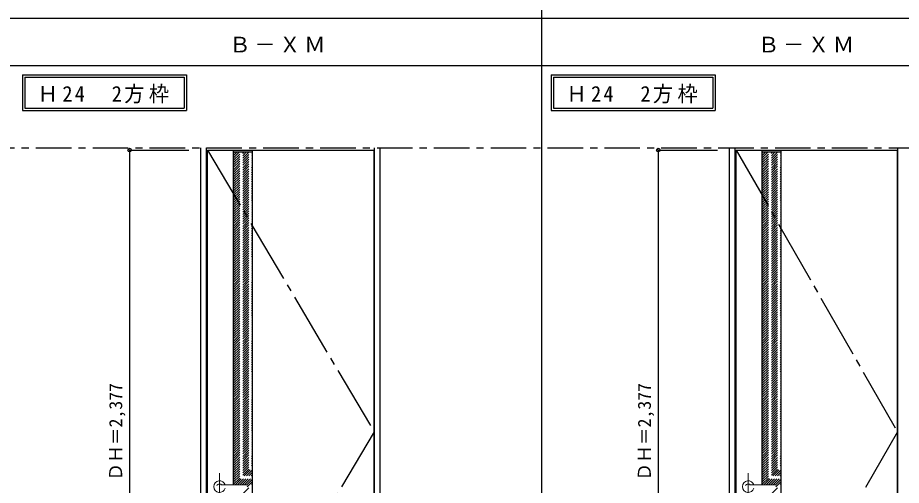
# Model space of a CAD drawing. Units: millimetres, scale not verified. Extents: x -6000 to 5700, y -4307 to 4260.
# Drawn here: x -1007 to 2723, y -1787 to 186 of the extents above; entities that cross this region are included whole.
import ezdxf
from ezdxf.enums import TextEntityAlignment as Align

# ---------------------------------------------------------------- set-up
doc = ezdxf.new("R2010")
doc.units = ezdxf.units.MM
doc.header["$LTSCALE"] = 30
doc.header["$PDMODE"] = 32
doc.header["$PDSIZE"] = 15
for name, pattern in [('CHAIN1', [8, 5, -1, 1, -1]), ('CHAIN2', [12, 9, -1, 1, -1]), ('DASHED1', [1.8, 1.2, -0.6])]:
    doc.linetypes.add(name, pattern=pattern)
for name, color, linetype in [('0-1_通り芯', 7, 'CHAIN1'), ('0-2_扉', 3, 'Continuous'), ('0-3_仕上げ', 3, 'Continuous'), ('0-4_枠', 3, 'Continuous'), ('0-7', 7, 'CHAIN2'), ('0-A_文字', 7, 'Continuous'), ('0-B_寸法', 7, 'Continuous'), ('0-C_ハッチ', 4, 'DASHED1'), ('F-1_枠', 6, 'Continuous')]:
    doc.layers.add(name, color=color, linetype=linetype)
doc.layers.add('0-5_レバー', color=7, linetype='Continuous', lineweight=18)
doc.styles.add('ＭＳ ゴシック', font='')
doc.styles.get('ＭＳ ゴシック').set_extended_font_data('MS Gothic')

msp = doc.modelspace()

# ---------------------------------------------------------------- linework, layer by layer
at = {"layer": '0-1_通り芯'}
msp.add_line((-5490, -362.5), (3436.4, -362.5), dxfattribs=at)
at = {"layer": '0-2_扉'}
for p, q in [((-205.2, -372.5), (497.8, -372.5)), ((-205.2, -2749.5), (-205.2, -372.5)), ((497.8, -2749.5), (497.8, -372.5)), ((2026.4, -372.5), (2706.4, -372.5)), ((2026.4, -2749.5), (2026.4, -372.5)), ((2706.4, -2749.5), (2706.4, -372.5))]:
    msp.add_line(p, q, dxfattribs=at)
at = {"layer": '0-3_仕上げ'}
for p, q in [((-95.2, -1785), (-95.2, -372.5)), ((-15.2, -2749.5), (-15.2, -372.5)), ((2136.4, -1785), (2136.4, -372.5)), ((2216.4, -2749.5), (2216.4, -372.5))]:
    msp.add_line(p, q, dxfattribs=at)
at = {"layer": '0-3_仕上げ', "color": 7}
for p, q in [((-95.2, -380.5), (-15.2, -380.5)), ((2136.4, -380.5), (2216.4, -380.5))]:
    msp.add_line(p, q, dxfattribs=at)
at = {"layer": '0-4_枠'}
for p, q in [((-234.2, -2762.5), (-234.2, -362.5)), ((-210.2, -2762.5), (-210.2, -362.5)), ((499.8, -2762.5), (499.8, -362.5)), ((523.8, -2762.5), (523.8, -362.5)), ((1997.4, -2762.5), (1997.4, -362.5)), ((2021.4, -2762.5), (2021.4, -362.5)), ((2708.4, -2762.5), (2708.4, -362.5))]:
    msp.add_line(p, q, dxfattribs=at)
at = {"layer": '0-5_レバー', "color": 4, "linetype": 'CHAIN1'}
for p, q in [((-154.7, -1735.54), (-154.7, -1835.39)), ((2076.9, -1735.54), (2076.9, -1835.39))]:
    msp.add_line(p, q, dxfattribs=at)
at = {"layer": '0-5_レバー'}
for points in [[(-144.74, -1785.01), (-145.51, -1784.22), (-147.48, -1782.85), (-149.73, -1781.84), (-152.16, -1781.21), (-154.7, -1781), (-157.24, -1781.21), (-159.67, -1781.84), (-161.92, -1782.85), (-163.89, -1784.22), (-165.51, -1785.89), (-166.71, -1787.79)], [(-39.2, -1785), (-48.93, -1785), (-59.11, -1785), (-68.71, -1785), (-77.7, -1785), (-86.11, -1785), (-93.92, -1785), (-100.74, -1785), (-107.04, -1785), (-112.8, -1785), (-118.05, -1785), (-122.84, -1785), (-127.5, -1785), (-131.7, -1785), (-135.45, -1785), (-137.45, -1785), (-139.3, -1785), (-141.31, -1785.01), (-143.72, -1785.01), (-145.21, -1785.01), (-146.75, -1785.01), (-148.27, -1785.01), (-149.37, -1785.01), (-149.83, -1785.01), (-149.83, -1785.02)], [(-39.2, -1785), (-48.28, -1785), (-48.68, -1785)], [(2086.86, -1785.01), (2086.09, -1784.22), (2084.12, -1782.85), (2081.88, -1781.84), (2079.44, -1781.21), (2076.9, -1781), (2074.36, -1781.21), (2071.93, -1781.84), (2069.68, -1782.85), (2067.71, -1784.22), (2066.09, -1785.89), (2064.89, -1787.79)], [(2192.4, -1785), (2182.67, -1785), (2172.49, -1785), (2162.89, -1785), (2153.9, -1785), (2145.49, -1785), (2137.68, -1785), (2130.86, -1785), (2124.56, -1785), (2118.8, -1785), (2113.55, -1785), (2108.76, -1785), (2104.11, -1785), (2099.9, -1785), (2096.15, -1785), (2094.15, -1785), (2092.3, -1785), (2090.29, -1785.01), (2087.88, -1785.01), (2086.39, -1785.01), (2084.85, -1785.01), (2083.33, -1785.01), (2082.23, -1785.01), (2081.77, -1785.01), (2081.77, -1785.02)], [(2192.4, -1785), (2183.32, -1785), (2182.92, -1785)]]:
    msp.add_lwpolyline(points, dxfattribs=at)
for centre, radius, start, end in [((-154.7, -1792), 24.55, 16.59952, 343.36736), ((-39.2, -1786.5), 1.5, 0.00847, 89.9163), ((-39.2, -1786.5), 1.5, 360, 90.17419), ((2076.9, -1792), 24.55, 16.59952, 343.36736), ((2192.4, -1786.5), 1.5, 0.00847, 89.9163), ((2192.4, -1786.5), 1.5, 360, 90.17419)]:
    msp.add_arc(centre, radius, start, end, dxfattribs=at)
at = {"layer": '0-7'}
for p, q in [((-205.2, -372.5), (497.8, -1561)), ((2026.4, -372.5), (2706.4, -1561)), ((497.8, -1561), (-205.2, -2749.5)), ((2706.4, -1561), (2026.4, -2749.5))]:
    msp.add_line(p, q, dxfattribs=at)
at = {"layer": '0-A_文字'}
for p, q in [((-986.8, -55.5), (-986.8, -205.5)), ((-976.8, -65.5), (-976.8, -195.5)), ((-976.8, -65.5), (-304.18, -65.5)), ((-304.18, -65.5), (-304.18, -195.5)), ((1244.8, -55.5), (1244.8, -205.5)), ((1254.8, -65.5), (1254.8, -195.5)), ((1254.8, -65.5), (1927.43, -65.5)), ((1927.43, -65.5), (1927.43, -195.5)), ((-986.8, -205.5), (-294.18, -205.5)), ((-976.8, -195.5), (-304.18, -195.5)), ((1244.8, -205.5), (1937.43, -205.5)), ((1254.8, -195.5), (1927.43, -195.5))]:
    msp.add_line(p, q, dxfattribs=at)
for points in [[(-986.8, -55.5), (-294.18, -55.5), (-294.18, -205.5)], [(1244.8, -55.5), (1937.43, -55.5), (1937.43, -205.5)]]:
    msp.add_lwpolyline(points, dxfattribs=at)
at = {"layer": '0-B_寸法', "color": 4}
for p, q in [((-534.2, -372.5), (-284.2, -372.5)), ((-534.2, -372.5), (-534.2, -2749.5)), ((1697.4, -372.5), (1947.4, -372.5)), ((1697.4, -372.5), (1697.4, -2749.5))]:
    msp.add_line(p, q, dxfattribs=at)
at = {"layer": '0-B_寸法'}
for p in [(-534.2, -372.5), (1697.4, -372.5)]:
    msp.add_point(p, dxfattribs=at)
at = {"layer": '0-C_ハッチ'}
for p, q in [((-95.2, -385.83), (-89.87, -380.5)), ((-95.2, -395.73), (-79.97, -380.5)), ((-95.2, -405.63), (-70.07, -380.5)), ((-95.2, -415.53), (-60.17, -380.5)), ((-95.2, -425.42), (-50.28, -380.5)), ((-95.2, -435.32), (-40.38, -380.5)), ((-95.2, -455.12), (-20.58, -380.5)), ((-95.2, -445.22), (-30.48, -380.5)), ((-95.2, -465.02), (-15.2, -385.02)), ((-95.2, -474.92), (-15.2, -394.92)), ((-95.2, -484.82), (-15.2, -404.82)), ((2136.4, -385.83), (2141.73, -380.5)), ((2136.4, -395.73), (2151.63, -380.5)), ((2136.4, -405.63), (2161.53, -380.5)), ((2136.4, -415.53), (2171.43, -380.5)), ((2136.4, -425.42), (2181.32, -380.5)), ((2136.4, -435.32), (2191.22, -380.5)), ((2136.4, -455.12), (2211.02, -380.5)), ((2136.4, -445.22), (2201.12, -380.5)), ((2136.4, -465.02), (2216.4, -385.02)), ((2136.4, -474.92), (2216.4, -394.92)), ((2136.4, -484.82), (2216.4, -404.82)), ((-95.2, -494.72), (-15.2, -414.72)), ((-95.2, -504.62), (-15.2, -424.62)), ((-95.2, -514.52), (-15.2, -434.52)), ((-95.2, -524.42), (-15.2, -444.42)), ((2136.4, -494.72), (2216.4, -414.72)), ((2136.4, -504.62), (2216.4, -424.62)), ((2136.4, -514.52), (2216.4, -434.52)), ((2136.4, -524.42), (2216.4, -444.42)), ((-95.2, -534.32), (-15.2, -454.32)), ((-95.2, -544.22), (-16.5, -465.52)), ((-95.2, -554.12), (-15.2, -474.12)), ((-95.2, -564.02), (-15.2, -484.02)), ((2136.4, -534.32), (2216.4, -454.32)), ((2136.4, -544.22), (2215.1, -465.52)), ((2136.4, -554.12), (2216.4, -474.12)), ((2136.4, -564.02), (2216.4, -484.02)), ((-95.2, -573.92), (-15.2, -493.92)), ((-95.2, -583.82), (-15.2, -503.82)), ((-95.2, -593.72), (-15.2, -513.72)), ((2136.4, -573.92), (2216.4, -493.92)), ((2136.4, -583.82), (2216.4, -503.82)), ((2136.4, -593.72), (2216.4, -513.72)), ((-95.2, -603.62), (-15.2, -523.62)), ((-95.2, -613.52), (-15.2, -533.52)), ((-95.2, -623.41), (-15.2, -543.41)), ((-95.2, -633.31), (-15.2, -553.31)), ((2136.4, -603.62), (2216.4, -523.62)), ((2136.4, -613.52), (2216.4, -533.52)), ((2136.4, -623.41), (2216.4, -543.41)), ((2136.4, -633.31), (2216.4, -553.31)), ((-95.2, -643.21), (-16.5, -564.51)), ((-95.2, -653.11), (-15.2, -573.11)), ((-95.2, -663.01), (-15.2, -583.01)), ((-95.2, -672.91), (-15.2, -592.91)), ((2136.4, -643.21), (2215.1, -564.51)), ((2136.4, -653.11), (2216.4, -573.11)), ((2136.4, -663.01), (2216.4, -583.01)), ((2136.4, -672.91), (2216.4, -592.91)), ((-95.2, -682.81), (-15.2, -602.81)), ((-95.2, -692.71), (-15.2, -612.71)), ((-95.2, -702.61), (-15.2, -622.61)), ((-95.2, -712.51), (-15.2, -632.51)), ((2136.4, -682.81), (2216.4, -602.81)), ((2136.4, -692.71), (2216.4, -612.71)), ((2136.4, -702.61), (2216.4, -622.61)), ((2136.4, -712.51), (2216.4, -632.51)), ((-95.2, -722.41), (-15.2, -642.41)), ((-95.2, -732.31), (-15.2, -652.31)), ((-95.2, -742.21), (-16.5, -663.51)), ((2136.4, -722.41), (2216.4, -642.41)), ((2136.4, -732.31), (2216.4, -652.31)), ((2136.4, -742.21), (2215.1, -663.51)), ((-95.2, -752.11), (-15.2, -672.11)), ((-95.2, -762.01), (-15.2, -682.01)), ((-95.2, -771.91), (-15.2, -691.91)), ((-95.2, -781.81), (-15.2, -701.81)), ((2136.4, -752.11), (2216.4, -672.11)), ((2136.4, -762.01), (2216.4, -682.01)), ((2136.4, -771.91), (2216.4, -691.91)), ((2136.4, -781.81), (2216.4, -701.81)), ((-95.2, -791.71), (-15.2, -711.71)), ((-95.2, -801.61), (-15.2, -721.61)), ((-95.2, -811.51), (-15.2, -731.51)), ((-95.2, -821.4), (-15.2, -741.4)), ((2136.4, -791.71), (2216.4, -711.71)), ((2136.4, -801.61), (2216.4, -721.61)), ((2136.4, -811.51), (2216.4, -731.51)), ((2136.4, -821.4), (2216.4, -741.4)), ((-95.2, -831.3), (-15.2, -751.3)), ((-95.2, -841.2), (-16.5, -762.5)), ((-95.2, -851.1), (-15.2, -771.1)), ((-95.2, -861), (-15.2, -781)), ((2136.4, -831.3), (2216.4, -751.3)), ((2136.4, -841.2), (2215.1, -762.5)), ((2136.4, -851.1), (2216.4, -771.1)), ((2136.4, -861), (2216.4, -781)), ((-95.2, -870.9), (-15.2, -790.9)), ((-95.2, -880.8), (-15.2, -800.8)), ((-95.2, -890.7), (-15.2, -810.7)), ((2136.4, -870.9), (2216.4, -790.9)), ((2136.4, -880.8), (2216.4, -800.8)), ((2136.4, -890.7), (2216.4, -810.7)), ((-95.2, -900.6), (-15.2, -820.6)), ((-95.2, -910.5), (-15.2, -830.5)), ((-95.2, -920.4), (-15.2, -840.4)), ((-95.2, -930.3), (-15.2, -850.3)), ((2136.4, -900.6), (2216.4, -820.6)), ((2136.4, -910.5), (2216.4, -830.5)), ((2136.4, -920.4), (2216.4, -840.4)), ((2136.4, -930.3), (2216.4, -850.3)), ((-95.2, -940.2), (-15.2, -860.2)), ((-95.2, -950.1), (-15.2, -870.1)), ((-95.2, -960), (-15.2, -880)), ((-95.2, -969.9), (-15.2, -889.9)), ((2136.4, -940.2), (2216.4, -860.2)), ((2136.4, -950.1), (2216.4, -870.1)), ((2136.4, -960), (2216.4, -880)), ((2136.4, -969.9), (2216.4, -889.9)), ((-95.2, -979.8), (-15.2, -899.8)), ((-95.2, -989.7), (-15.2, -909.7)), ((-95.2, -999.6), (-15.2, -919.6)), ((-95.2, -1009.5), (-15.2, -929.5)), ((2136.4, -979.8), (2216.4, -899.8)), ((2136.4, -989.7), (2216.4, -909.7)), ((2136.4, -999.6), (2216.4, -919.6)), ((2136.4, -1009.5), (2216.4, -929.5)), ((-95.2, -1019.39), (-15.2, -939.39)), ((-95.2, -1029.29), (-15.2, -949.29)), ((-95.2, -1039.19), (-15.2, -959.19)), ((-95.2, -1049.09), (-15.2, -969.09)), ((2136.4, -1019.39), (2216.4, -939.39)), ((2136.4, -1029.29), (2216.4, -949.29)), ((2136.4, -1039.19), (2216.4, -959.19)), ((2136.4, -1049.09), (2216.4, -969.09)), ((-95.2, -1058.99), (-15.2, -978.99)), ((-95.2, -1068.89), (-15.2, -988.89)), ((-95.2, -1078.79), (-15.2, -998.79)), ((2136.4, -1058.99), (2216.4, -978.99)), ((2136.4, -1068.89), (2216.4, -988.89)), ((2136.4, -1078.79), (2216.4, -998.79)), ((-95.2, -1088.69), (-15.2, -1008.69)), ((-95.2, -1098.59), (-15.2, -1018.59)), ((-95.2, -1108.49), (-15.2, -1028.49)), ((-95.2, -1118.39), (-15.2, -1038.39)), ((2136.4, -1088.69), (2216.4, -1008.69)), ((2136.4, -1098.59), (2216.4, -1018.59)), ((2136.4, -1108.49), (2216.4, -1028.49)), ((2136.4, -1118.39), (2216.4, -1038.39)), ((-95.2, -1128.29), (-15.2, -1048.29)), ((-95.2, -1138.19), (-15.2, -1058.19)), ((-95.2, -1148.09), (-15.2, -1068.09)), ((-95.2, -1157.99), (-15.2, -1077.99)), ((2136.4, -1128.29), (2216.4, -1048.29)), ((2136.4, -1138.19), (2216.4, -1058.19)), ((2136.4, -1148.09), (2216.4, -1068.09)), ((2136.4, -1157.99), (2216.4, -1077.99)), ((-95.2, -1167.89), (-15.2, -1087.89)), ((-95.2, -1177.79), (-15.2, -1097.79)), ((-95.2, -1187.69), (-15.2, -1107.69)), ((-95.2, -1197.59), (-15.2, -1117.59)), ((2136.4, -1167.89), (2216.4, -1087.89)), ((2136.4, -1177.79), (2216.4, -1097.79)), ((2136.4, -1187.69), (2216.4, -1107.69)), ((2136.4, -1197.59), (2216.4, -1117.59)), ((-95.2, -1207.48), (-15.2, -1127.48)), ((-95.2, -1217.38), (-15.2, -1137.38)), ((-95.2, -1227.28), (-15.2, -1147.28)), ((2136.4, -1207.48), (2216.4, -1127.48)), ((2136.4, -1217.38), (2216.4, -1137.38)), ((2136.4, -1227.28), (2216.4, -1147.28)), ((-95.2, -1237.18), (-15.2, -1157.18)), ((-95.2, -1247.08), (-15.2, -1167.08)), ((-95.2, -1256.98), (-15.2, -1176.98)), ((-95.2, -1266.88), (-15.2, -1186.88)), ((2136.4, -1237.18), (2216.4, -1157.18)), ((2136.4, -1247.08), (2216.4, -1167.08)), ((2136.4, -1256.98), (2216.4, -1176.98)), ((2136.4, -1266.88), (2216.4, -1186.88)), ((-95.2, -1276.78), (-15.2, -1196.78)), ((-95.2, -1286.68), (-15.2, -1206.68)), ((-95.2, -1296.58), (-15.2, -1216.58)), ((-95.2, -1306.48), (-15.2, -1226.48)), ((2136.4, -1276.78), (2216.4, -1196.78)), ((2136.4, -1286.68), (2216.4, -1206.68)), ((2136.4, -1296.58), (2216.4, -1216.58)), ((2136.4, -1306.48), (2216.4, -1226.48)), ((-95.2, -1316.38), (-15.2, -1236.38)), ((-95.2, -1326.28), (-15.2, -1246.28)), ((-95.2, -1336.18), (-15.2, -1256.18)), ((-95.2, -1346.08), (-15.2, -1266.08)), ((2136.4, -1316.38), (2216.4, -1236.38)), ((2136.4, -1326.28), (2216.4, -1246.28)), ((2136.4, -1336.18), (2216.4, -1256.18)), ((2136.4, -1346.08), (2216.4, -1266.08)), ((-95.2, -1355.98), (-15.2, -1275.98)), ((-95.2, -1365.88), (-15.2, -1285.88)), ((-95.2, -1375.78), (-15.2, -1295.78)), ((2136.4, -1355.98), (2216.4, -1275.98)), ((2136.4, -1365.88), (2216.4, -1285.88)), ((2136.4, -1375.78), (2216.4, -1295.78)), ((-95.2, -1385.68), (-15.2, -1305.68)), ((-95.2, -1395.58), (-15.2, -1315.58)), ((-95.2, -1405.47), (-15.2, -1325.47)), ((-95.2, -1415.37), (-15.2, -1335.37)), ((2136.4, -1385.68), (2216.4, -1305.68)), ((2136.4, -1395.58), (2216.4, -1315.58)), ((2136.4, -1405.47), (2216.4, -1325.47)), ((2136.4, -1415.37), (2216.4, -1335.37)), ((-95.2, -1425.27), (-15.2, -1345.27)), ((-95.2, -1435.17), (-15.2, -1355.17)), ((-95.2, -1445.07), (-15.2, -1365.07)), ((-95.2, -1454.97), (-15.2, -1374.97)), ((2136.4, -1425.27), (2216.4, -1345.27)), ((2136.4, -1435.17), (2216.4, -1355.17)), ((2136.4, -1445.07), (2216.4, -1365.07)), ((2136.4, -1454.97), (2216.4, -1374.97)), ((-95.2, -1464.87), (-15.2, -1384.87)), ((-95.2, -1474.77), (-15.2, -1394.77)), ((-95.2, -1484.67), (-15.2, -1404.67)), ((-95.2, -1494.57), (-15.2, -1414.57)), ((2136.4, -1464.87), (2216.4, -1384.87)), ((2136.4, -1474.77), (2216.4, -1394.77)), ((2136.4, -1484.67), (2216.4, -1404.67)), ((2136.4, -1494.57), (2216.4, -1414.57)), ((-95.2, -1504.47), (-15.2, -1424.47)), ((-95.2, -1514.37), (-15.2, -1434.37)), ((-95.2, -1524.27), (-15.2, -1444.27)), ((-95.2, -1534.17), (-15.2, -1454.17)), ((2136.4, -1504.47), (2216.4, -1424.47)), ((2136.4, -1514.37), (2216.4, -1434.37)), ((2136.4, -1524.27), (2216.4, -1444.27)), ((2136.4, -1534.17), (2216.4, -1454.17)), ((-95.2, -1544.07), (-15.2, -1464.07)), ((-95.2, -1553.97), (-15.2, -1473.97)), ((-95.2, -1563.87), (-15.2, -1483.87)), ((2136.4, -1544.07), (2216.4, -1464.07)), ((2136.4, -1553.97), (2216.4, -1473.97)), ((2136.4, -1563.87), (2216.4, -1483.87)), ((-95.2, -1573.77), (-15.2, -1493.77)), ((-95.2, -1583.67), (-15.2, -1503.67)), ((-95.2, -1593.57), (-15.2, -1513.57)), ((-95.2, -1603.46), (-15.2, -1523.46)), ((2136.4, -1573.77), (2216.4, -1493.77)), ((2136.4, -1583.67), (2216.4, -1503.67)), ((2136.4, -1593.57), (2216.4, -1513.57)), ((2136.4, -1603.46), (2216.4, -1523.46)), ((-95.2, -1613.36), (-15.2, -1533.36)), ((-95.2, -1623.26), (-15.2, -1543.26)), ((-95.2, -1633.16), (-15.2, -1553.16)), ((-95.2, -1643.06), (-15.2, -1563.06)), ((2136.4, -1613.36), (2216.4, -1533.36)), ((2136.4, -1623.26), (2216.4, -1543.26)), ((2136.4, -1633.16), (2216.4, -1553.16)), ((2136.4, -1643.06), (2216.4, -1563.06)), ((-95.2, -1652.96), (-15.2, -1572.96)), ((-95.2, -1662.86), (-15.2, -1582.86)), ((-95.2, -1672.76), (-15.2, -1592.76)), ((-95.2, -1682.66), (-15.2, -1602.66)), ((2136.4, -1652.96), (2216.4, -1572.96)), ((2136.4, -1662.86), (2216.4, -1582.86)), ((2136.4, -1672.76), (2216.4, -1592.76)), ((2136.4, -1682.66), (2216.4, -1602.66)), ((-95.2, -1692.56), (-15.2, -1612.56)), ((-95.2, -1702.46), (-15.2, -1622.46)), ((-95.2, -1712.36), (-15.2, -1632.36)), ((2136.4, -1692.56), (2216.4, -1612.56)), ((2136.4, -1702.46), (2216.4, -1622.46)), ((2136.4, -1712.36), (2216.4, -1632.36)), ((-95.2, -1722.26), (-15.2, -1642.26)), ((-95.2, -1732.16), (-15.2, -1652.16)), ((-95.2, -1742.06), (-15.2, -1662.06)), ((-95.2, -1751.96), (-15.2, -1671.96)), ((2136.4, -1722.26), (2216.4, -1642.26)), ((2136.4, -1732.16), (2216.4, -1652.16)), ((2136.4, -1742.06), (2216.4, -1662.06)), ((2136.4, -1751.96), (2216.4, -1671.96)), ((-95.2, -1761.86), (-15.2, -1681.86)), ((-95.2, -1771.76), (-15.2, -1691.76)), ((-95.2, -1781.66), (-15.2, -1701.66)), ((-88.65, -1785), (-15.2, -1711.56)), ((2136.4, -1761.86), (2216.4, -1681.86)), ((2136.4, -1771.76), (2216.4, -1691.76)), ((2136.4, -1781.66), (2216.4, -1701.66)), ((2142.95, -1785), (2216.4, -1711.56)), ((-78.75, -1785), (-15.2, -1721.45)), ((-68.85, -1785), (-15.2, -1731.35)), ((-58.95, -1785), (-15.2, -1741.25)), ((-49.05, -1785), (-15.2, -1751.15)), ((2152.85, -1785), (2216.4, -1721.45)), ((2162.75, -1785), (2216.4, -1731.35)), ((2172.65, -1785), (2216.4, -1741.25)), ((2182.55, -1785), (2216.4, -1751.15)), ((-95.2, -1860.85), (-15.2, -1780.85)), ((-39.17, -1785.03), (-15.2, -1761.05)), ((-37.7, -1793.45), (-15.2, -1770.95)), ((2136.4, -1860.85), (2216.4, -1780.85)), ((2192.43, -1785.03), (2216.4, -1761.05)), ((2193.9, -1793.45), (2216.4, -1770.95))]:
    msp.add_line(p, q, dxfattribs=at)
at = {"layer": 'F-1_枠'}
for p, q in [((1204.8, 4175), (1204.8, -3790)), ((-6000, 184.5), (5700, 184.5)), ((-6000, -15.5), (5700, -15.5))]:
    msp.add_line(p, q, dxfattribs=at)

# ---------------------------------------------------------------- texts
at = {"layer": '0-A_文字', "char_height": 65.98, "attachment_point": 7, "style": 'ＭＳ ゴシック'}
for s, insert in [('\\T1.17;Ｂ－ＸＭ', (-113.5, 39.5)), ('\\T1.17;Ｂ－ＸＭ', (2118.1, 39.5)), ('\\T1.22;\\W0.95;Ｈ24\u30002方枠', (-922.14, -175.5)), ('\\T1.22;\\W0.95;Ｈ24\u30002方枠', (1309.46, -175.5))]:
    msp.add_mtext(s, dxfattribs=dict(at, insert=insert))
at = {"layer": '0-B_寸法', "style": 'ＭＳ ゴシック'}
for p in [(-549.2, -1767.25), (1682.4, -1767.25)]:
    msp.add_text('ＤＨ＝2,377', height=54.99, rotation=90, dxfattribs=at).set_placement(p, align=Align.BOTTOM_LEFT)

doc.saveas('drawing.dxf')
